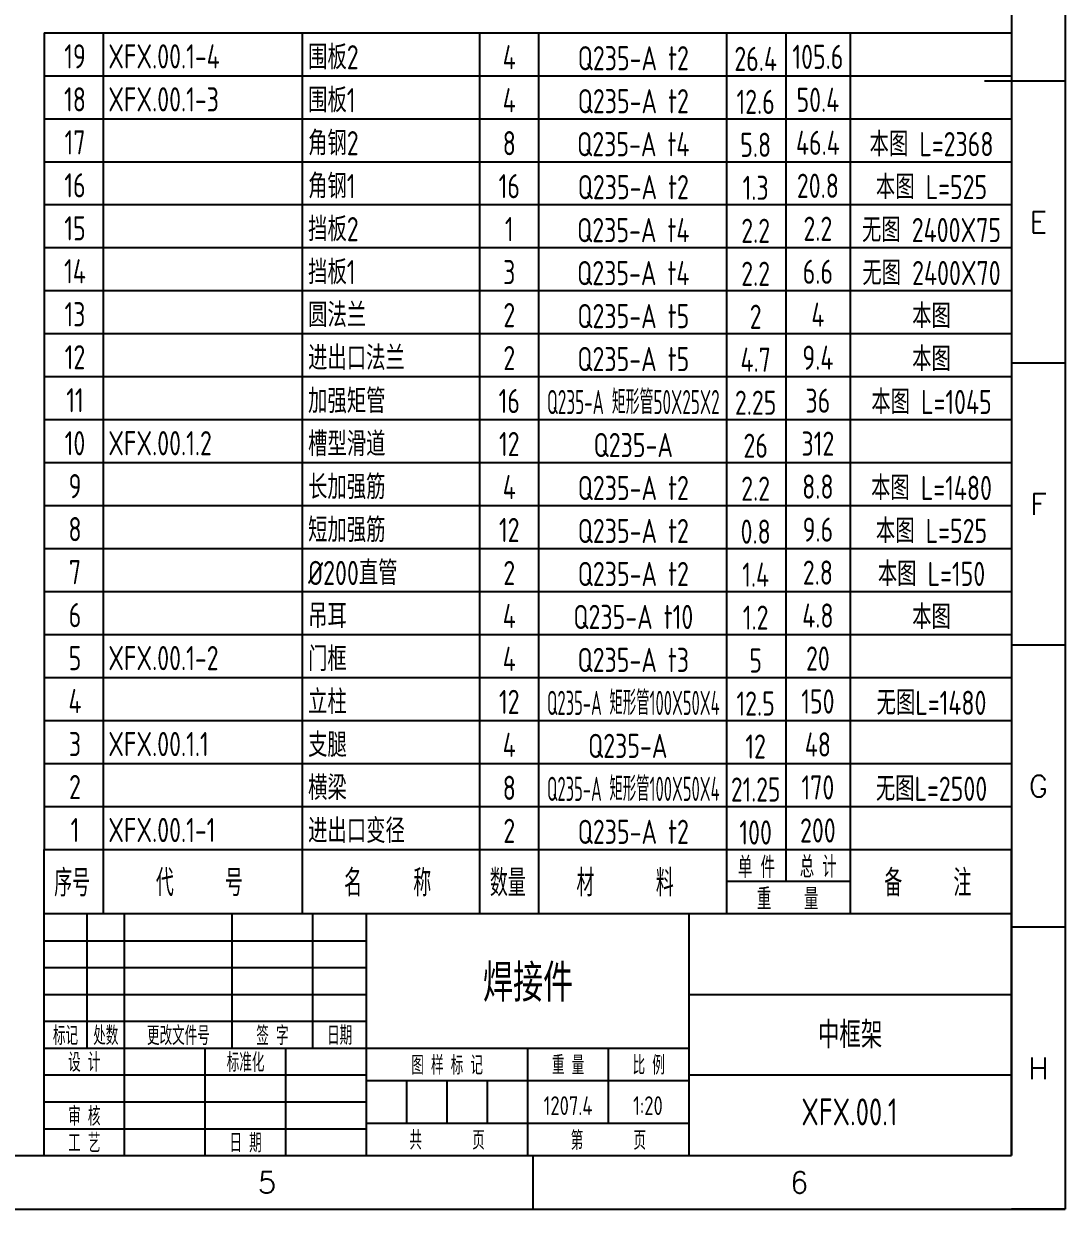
# Model space of a CAD drawing. Header units: inches. Extents: x -500 to 11380, y -200 to 8200.
# Drawn here: x 7505 to 11380, y -200 to 4214 of the extents above; entities that cross this region are included whole.
import ezdxf
from ezdxf.enums import TextEntityAlignment as Align

# ---------------------------------------------------------------- set-up
doc = ezdxf.new("R2010")
doc.units = ezdxf.units.IN
doc.header["$LTSCALE"] = 200
for name, color, linetype in [('1轮廓实线层', 7, 'Continuous'), ('2细线层', 4, 'Continuous'), ('6文字层', 3, 'Continuous'), ('图框层', 7, 'Continuous')]:
    doc.layers.add(name, color=color, linetype=linetype)
doc.styles.add('PC_TEXTSTYLE', font='isocp.shx', dxfattribs={"width": 0.8, "bigfont": 'hzfs.shx'})
doc.styles.add('TH_GBDIM', font='romans.shx', dxfattribs={"width": 0.8, "bigfont": 'gbcbig.shx'})

# ---------------------------------------------------------------- blocks, each defined once
blk = doc.blocks.new('PC_TITLE_BLOCK')
at = {"layer": '1轮廓实线层'}
for p, q in [((0, 45), (-180, 45)), ((-180, 0), (-180, 45)), ((-172, 20), (-172, 45)), ((-165, 20), (-165, 45)), ((-145, 20), (-145, 45)), ((-130, 20), (-130, 45)), ((-120, 0), (-120, 45)), ((-60, 30), (0, 30)), ((-180, 20), (-60, 20)), ((-165, 0), (-165, 20)), ((-150, 0), (-150, 20)), ((-135, 0), (-135, 20)), ((-60, 15), (0, 15)), ((-180, 0), (0, 0))]:
    blk.add_line(p, q, dxfattribs=at)
at = {"layer": '1轮廓实线层', "color": 7}
for p, q in [((-60, 0), (-60, 45)), ((-180, 25), (-120, 25))]:
    blk.add_line(p, q, dxfattribs=at)
at = {"layer": '2细线层'}
for p, q in [((-180, 40), (-120, 40)), ((-180, 35), (-120, 35)), ((-180, 30), (-120, 30)), ((-90, 0), (-90, 20)), ((-75, 6), (-75, 20)), ((-180, 15), (-120, 15)), ((-120, 14), (-60, 14)), ((-112.5, 6), (-112.5, 14)), ((-105, 6), (-105, 14)), ((-97.5, 6), (-97.5, 14)), ((-180, 10), (-120, 10)), ((-180, 5), (-120, 5)), ((-120, 6), (-60, 6))]:
    blk.add_line(p, q, dxfattribs=at)
at = {"layer": '图框层'}
blk.add_line((0, 0), (0, 45), dxfattribs=at)
at = {"layer": '6文字层', "style": 'PC_TEXTSTYLE', "width": 0.667}
for s, p in [('标记', (-176, 22.5)), ('处数', (-168.5, 22.5)), (' 更改文件号 ', (-155, 22.5)), (' 签 字 ', (-137.5, 22.5)), (' 日期 ', (-125, 22.5)), (' 设 计 ', (-172.5, 17.51)), (' 标准化 ', (-142.5, 17.51)), (' 图 样 标 记 ', (-105, 17)), (' 重 量 ', (-82.5, 17)), (' 比 例 ', (-67.5, 17)), (' 审 核 ', (-172.5, 7.5)), (' 工 艺 ', (-172.5, 2.5)), (' 日 期 ', (-142.5, 2.5)), ('共       页', (-105, 3)), ('第       页', (-75, 3))]:
    blk.add_text(s, height=3.5, dxfattribs=at).set_placement(p, align=Align.MIDDLE)
at = {"layer": '6文字层', "style": 'PC_TEXTSTYLE', "flags": 8}
for tag, height, width, p, p2 in [('企业名称', 5, 1.98445, (-54.29, 34.82), (-5.27, 34.82)), ('产品名称或材料标记', 7, 0.600652, (-113.46, 28.64), (-66.42, 28.64)), ('图样名称', 5, 2.004495, (-54.79, 19.98), (-5.27, 19.98)), ('标准化', 3.5, 1.023147, (-133.83, 15.37), (-120.75, 15.37)), ('重量', 3.5, 1.408247, (-88.46, 7.54), (-76.55, 7.54)), ('比例', 3.5, 1.385287, (-73.35, 7.54), (-61.93, 7.54)), ('图样代号', 5, 2.006536, (-54.79, 5.63), (-5.52, 5.63)), ('审核', 3.5, 1.579393, (-163.99, 5.37), (-150.63, 5.37)), ('共几页', 3.5, 0.557144, (-108.07, 0.63), (-101.05, 0.63)), ('工艺', 3.5, 1.621807, (-164.21, 0.37), (-150.89, 0.37)), ('日期', 3.5, 1.560088, (-133.83, 0.37), (-120.75, 0.37))]:
    blk.add_attdef(tag, text='', height=height, dxfattribs=dict(at, width=width)).set_placement(p, p2, align=Align.FIT)
at = {"layer": '6文字层', "style": 'PC_TEXTSTYLE', "width": 9.905045, "flags": 8}
blk.add_attdef('设计', text='', height=3.5, rotation=358.4644, dxfattribs=at).set_placement((-164.23, 15.37), (-150.37, 15), align=Align.FIT)
at = {"layer": '6文字层', "color": 3, "style": 'PC_TEXTSTYLE', "width": 0.56476, "flags": 8}
blk.add_attdef('第几页', text='', height=3.5, dxfattribs=at).set_placement((-78.29, 0.75), (-71.16, 0.75), align=Align.FIT)
at = {"layer": '6文字层', "ltscale": 10, "style": 'PC_TEXTSTYLE', "flags": 1}
blk.add_attdef('图纸张数', (-58.68, -0.49), '', height=2.5, dxfattribs=at)
blk = doc.blocks.new('PC_MXBTITLERECORD')
at = {"layer": '1轮廓实线层'}
for p, q in [((-180, 0), (-180, 12)), ((0, 0), (0, 12))]:
    blk.add_line(p, q, dxfattribs=at)
at = {"layer": '2细线层'}
for p, q in [((-169, 12), (-169, 0)), ((-132, 12), (-132, 0)), ((-99, 12), (-99, 0)), ((-88, 12), (-88, 0)), ((-53, 12), (-53, 0)), ((-42, 12), (-42, 6)), ((-30, 12), (-30, 0)), ((-30, 6), (-53, 6))]:
    blk.add_line(p, q, dxfattribs=at)
at = {"style": 'PC_TEXTSTYLE', "flags": 1}
blk.add_attdef('Fo oFShowMe', (-53, 6), '', height=0.00000005, dxfattribs=at)
at = {"layer": '6文字层', "style": 'PC_TEXTSTYLE', "width": 0.667}
for s, height, p in [('单 件', 4, (-47.45, 8.84)), ('总 计', 4, (-35.96, 8.94)), ('序号', 5, (-174.77, 6)), ('代     号', 5, (-151.09, 6)), ('名     称', 5, (-116.06, 6)), ('数量', 5, (-93.71, 6)), ('材      料', 5, (-71.89, 6)), ('备     注', 5, (-15.57, 6)), ('重    量', 4, (-41.65, 2.94))]:
    blk.add_text(s, height=height, dxfattribs=at).set_placement(p, align=Align.MIDDLE)
blk = doc.blocks.new('PC_MXB_BLOCK')
at = {"layer": '1轮廓实线层'}
for p, q in [((-180, 8), (-180, 0)), ((0, 8), (0, 0))]:
    blk.add_line(p, q, dxfattribs=at)
at = {"layer": '2细线层'}
for p, q in [((-180, 8), (0, 8)), ((-169, 8), (-169, 0)), ((-132, 8), (-132, 0)), ((-99, 8), (-99, 0)), ((-88, 8), (-88, 0)), ((-53, 8), (-53, 0)), ((-42, 8), (-42, 0)), ((-30, 8), (-30, 0)), ((-180, 0), (0, 0))]:
    blk.add_line(p, q, dxfattribs=at)
at = {"layer": '6文字层', "style": 'PC_TEXTSTYLE'}
for tag, width, p, p2 in [('序号', 0.769182, (-178.38, 1.35), (-170.09, 1.35)), ('代号', 3.14773, (-168.05, 1.35), (-134.11, 1.35)), ('名称', 2.802424, (-130.87, 1.2), (-100.28, 1.2)), ('数量', 0.817449, (-97.88, 1.2), (-89, 1.2)), ('材料', 2.943328, (-86.43, 1.01), (-54.3, 1.01)), ('单重', 0.854038, (-52.21, 0.89), (-43, 0.89)), ('总重', 0.958888, (-41.2, 1.27), (-30.86, 1.27)), ('备注', 2.494074, (-28.61, 1.02), (-1.16, 1.02))]:
    blk.add_attdef(tag, text='', height=4.5, dxfattribs=dict(at, width=width)).set_placement(p, p2, align=Align.FIT)

msp = doc.modelspace()

# ---------------------------------------------------------------- linework, layer by layer
at = {"layer": '1轮廓实线层'}
msp.add_line((11380, 4000), (11080, 4000), dxfattribs=at)
at = {"layer": '2细线层'}
for p, q in [((11380, 8200), (11380, -200)), ((11380, 4000), (11180, 4000)), ((11380, 2950), (11180, 2950)), ((11380, 1900), (11180, 1900)), ((11380, 850), (11180, 850)), ((9400, -200), (9400, 0)), ((-500, -200), (11380, -200)), ((11380, -200), (11180, -200))]:
    msp.add_line(p, q, dxfattribs=at)
at = {"layer": '图框层'}
for p in [(11180, 8000), (0, 0)]:
    msp.add_line(p, (11180, 0), dxfattribs=at)

# ---------------------------------------------------------------- block references
ref = msp.add_blockref('PC_MXB_BLOCK', (11180, 4020), dxfattribs=dict(at, xscale=20, yscale=20, zscale=20))
ref.add_attrib('材料', 'Q235-A t2', dxfattribs={"layer": '6文字层', "height": 90, "style": 'PC_TEXTSTYLE', "width": 0.8}).set_placement((9772.63, 4040.21), align=Align.CENTER)
ref.add_attrib('代号', 'XFX.00.1-4', (7819.06, 4046.98), dxfattribs={"layer": '6文字层', "height": 90, "style": 'PC_TEXTSTYLE', "width": 0.8})
ref.add_attrib('序号', '19', dxfattribs={"layer": '6文字层', "height": 90, "style": 'PC_TEXTSTYLE', "width": 0.8}).set_placement((7695.3, 4046.98), align=Align.CENTER)
ref.add_attrib('名称', '围板2', (8562.67, 4043.91), dxfattribs={"layer": '6文字层', "height": 90, "style": 'PC_TEXTSTYLE', "width": 0.8})
ref.add_attrib('数量', '4', dxfattribs={"layer": '6文字层', "height": 90, "style": 'PC_TEXTSTYLE', "width": 0.8}).set_placement((9311.2, 4043.91), align=Align.CENTER)
ref.add_attrib('单重', '26.4', dxfattribs={"layer": '6文字层', "height": 90, "style": 'PC_TEXTSTYLE', "width": 0.8}).set_placement((10227.93, 4037.74), align=Align.CENTER)
ref.add_attrib('总重', '105.6', dxfattribs={"layer": '6文字层', "height": 90, "style": 'PC_TEXTSTYLE', "width": 0.8}).set_placement((10459.49, 4045.31), align=Align.CENTER)
ref = msp.add_blockref('PC_MXB_BLOCK', (11180, 3860), dxfattribs=dict(at, xscale=20, yscale=20, zscale=20))
ref.add_attrib('材料', 'Q235-A t2', dxfattribs={"layer": '6文字层', "height": 90, "style": 'PC_TEXTSTYLE', "width": 0.8}).set_placement((9772.63, 3880.21), align=Align.CENTER)
ref.add_attrib('代号', 'XFX.00.1-3', (7819.06, 3886.98), dxfattribs={"layer": '6文字层', "height": 90, "style": 'PC_TEXTSTYLE', "width": 0.8})
ref.add_attrib('序号', '18', dxfattribs={"layer": '6文字层', "height": 90, "style": 'PC_TEXTSTYLE', "width": 0.8}).set_placement((7695.3, 3886.98), align=Align.CENTER)
ref.add_attrib('名称', '围板1', (8562.67, 3883.91), dxfattribs={"layer": '6文字层', "height": 90, "style": 'PC_TEXTSTYLE', "width": 0.8})
ref.add_attrib('数量', '4', dxfattribs={"layer": '6文字层', "height": 90, "style": 'PC_TEXTSTYLE', "width": 0.8}).set_placement((9311.2, 3883.91), align=Align.CENTER)
ref.add_attrib('单重', '12.6', dxfattribs={"layer": '6文字层', "height": 90, "style": 'PC_TEXTSTYLE', "width": 0.8}).set_placement((10227.93, 3877.74), align=Align.CENTER)
ref.add_attrib('总重', '50.4', dxfattribs={"layer": '6文字层', "height": 90, "style": 'PC_TEXTSTYLE', "width": 0.8}).set_placement((10459.49, 3885.31), align=Align.CENTER)
ref = msp.add_blockref('PC_MXB_BLOCK', (11180, 3700), dxfattribs=dict(at, xscale=20, yscale=20, zscale=20))
ref.add_attrib('材料', 'Q235-A t4', dxfattribs={"layer": '6文字层', "height": 90, "style": 'PC_TEXTSTYLE', "width": 0.8}).set_placement((9772.63, 3720.21), align=Align.CENTER)
ref.add_attrib('序号', '17', dxfattribs={"layer": '6文字层', "height": 90, "style": 'PC_TEXTSTYLE', "width": 0.8}).set_placement((7695.3, 3726.98), align=Align.CENTER)
ref.add_attrib('名称', '角钢2', (8562.67, 3723.91), dxfattribs={"layer": '6文字层', "height": 90, "style": 'PC_TEXTSTYLE', "width": 0.8})
ref.add_attrib('数量', '8', dxfattribs={"layer": '6文字层', "height": 90, "style": 'PC_TEXTSTYLE', "width": 0.8}).set_placement((9311.2, 3723.91), align=Align.CENTER)
ref.add_attrib('备注', '本图 L=2368', dxfattribs={"layer": '6文字层', "height": 90, "style": 'PC_TEXTSTYLE', "width": 0.8}).set_placement((10882.29, 3720.49), align=Align.CENTER)
ref.add_attrib('单重', '5.8', dxfattribs={"layer": '6文字层', "height": 90, "style": 'PC_TEXTSTYLE', "width": 0.8}).set_placement((10227.93, 3717.74), align=Align.CENTER)
ref.add_attrib('总重', '46.4', dxfattribs={"layer": '6文字层', "height": 90, "style": 'PC_TEXTSTYLE', "width": 0.8}).set_placement((10459.49, 3725.31), align=Align.CENTER)
ref = msp.add_blockref('PC_MXB_BLOCK', (11180, 3540), dxfattribs=dict(at, xscale=20, yscale=20, zscale=20))
ref.add_attrib('材料', 'Q235-A t2', dxfattribs={"layer": '6文字层', "height": 90, "style": 'PC_TEXTSTYLE', "width": 0.8}).set_placement((9772.63, 3560.21), align=Align.CENTER)
ref.add_attrib('序号', '16', dxfattribs={"layer": '6文字层', "height": 90, "style": 'PC_TEXTSTYLE', "width": 0.8}).set_placement((7695.3, 3566.98), align=Align.CENTER)
ref.add_attrib('名称', '角钢1', (8562.67, 3563.91), dxfattribs={"layer": '6文字层', "height": 90, "style": 'PC_TEXTSTYLE', "width": 0.8})
ref.add_attrib('数量', '16', dxfattribs={"layer": '6文字层', "height": 90, "style": 'PC_TEXTSTYLE', "width": 0.8}).set_placement((9311.2, 3563.91), align=Align.CENTER)
ref.add_attrib('备注', '本图 L=525', dxfattribs={"layer": '6文字层', "height": 90, "style": 'PC_TEXTSTYLE', "width": 0.8}).set_placement((10882.29, 3560.49), align=Align.CENTER)
ref.add_attrib('单重', '1.3', dxfattribs={"layer": '6文字层', "height": 90, "style": 'PC_TEXTSTYLE', "width": 0.8}).set_placement((10227.93, 3557.74), align=Align.CENTER)
ref.add_attrib('总重', '20.8', dxfattribs={"layer": '6文字层', "height": 90, "style": 'PC_TEXTSTYLE', "width": 0.8}).set_placement((10459.49, 3565.31), align=Align.CENTER)
ref = msp.add_blockref('PC_MXB_BLOCK', (11180, 3380), dxfattribs=dict(at, xscale=20, yscale=20, zscale=20))
ref.add_attrib('材料', 'Q235-A t4', dxfattribs={"layer": '6文字层', "height": 90, "style": 'PC_TEXTSTYLE', "width": 0.8}).set_placement((9772.63, 3400.21), align=Align.CENTER)
ref.add_attrib('序号', '15', dxfattribs={"layer": '6文字层', "height": 90, "style": 'PC_TEXTSTYLE', "width": 0.8}).set_placement((7695.3, 3406.98), align=Align.CENTER)
ref.add_attrib('名称', '挡板2', (8562.67, 3403.91), dxfattribs={"layer": '6文字层', "height": 90, "style": 'PC_TEXTSTYLE', "width": 0.8})
ref.add_attrib('数量', '1', dxfattribs={"layer": '6文字层', "height": 90, "style": 'PC_TEXTSTYLE', "width": 0.8}).set_placement((9311.2, 3403.91), align=Align.CENTER)
ref.add_attrib('备注', '无图 2400X75', dxfattribs={"layer": '6文字层', "height": 90, "style": 'PC_TEXTSTYLE', "width": 0.8}).set_placement((10882.29, 3400.49), align=Align.CENTER)
ref.add_attrib('单重', '2.2', dxfattribs={"layer": '6文字层', "height": 90, "style": 'PC_TEXTSTYLE', "width": 0.8}).set_placement((10227.93, 3397.74), align=Align.CENTER)
ref.add_attrib('总重', '2.2', dxfattribs={"layer": '6文字层', "height": 90, "style": 'PC_TEXTSTYLE', "width": 0.8}).set_placement((10459.49, 3405.31), align=Align.CENTER)
ref = msp.add_blockref('PC_MXB_BLOCK', (11180, 3220), dxfattribs=dict(at, xscale=20, yscale=20, zscale=20))
ref.add_attrib('材料', 'Q235-A t4', dxfattribs={"layer": '6文字层', "height": 90, "style": 'PC_TEXTSTYLE', "width": 0.8}).set_placement((9772.63, 3240.21), align=Align.CENTER)
ref.add_attrib('序号', '14', dxfattribs={"layer": '6文字层', "height": 90, "style": 'PC_TEXTSTYLE', "width": 0.8}).set_placement((7695.3, 3246.98), align=Align.CENTER)
ref.add_attrib('名称', '挡板1', (8562.67, 3243.91), dxfattribs={"layer": '6文字层', "height": 90, "style": 'PC_TEXTSTYLE', "width": 0.8})
ref.add_attrib('数量', '3', dxfattribs={"layer": '6文字层', "height": 90, "style": 'PC_TEXTSTYLE', "width": 0.8}).set_placement((9311.2, 3243.91), align=Align.CENTER)
ref.add_attrib('备注', '无图 2400X70', dxfattribs={"layer": '6文字层', "height": 90, "style": 'PC_TEXTSTYLE', "width": 0.8}).set_placement((10882.29, 3240.49), align=Align.CENTER)
ref.add_attrib('单重', '2.2', dxfattribs={"layer": '6文字层', "height": 90, "style": 'PC_TEXTSTYLE', "width": 0.8}).set_placement((10227.93, 3237.74), align=Align.CENTER)
ref.add_attrib('总重', '6.6', dxfattribs={"layer": '6文字层', "height": 90, "style": 'PC_TEXTSTYLE', "width": 0.8}).set_placement((10459.49, 3245.31), align=Align.CENTER)
ref = msp.add_blockref('PC_MXB_BLOCK', (11180, 3060), dxfattribs=dict(at, xscale=20, yscale=20, zscale=20))
ref.add_attrib('材料', 'Q235-A t5', dxfattribs={"layer": '6文字层', "height": 90, "style": 'PC_TEXTSTYLE', "width": 0.8}).set_placement((9772.63, 3080.21), align=Align.CENTER)
ref.add_attrib('序号', '13', dxfattribs={"layer": '6文字层', "height": 90, "style": 'PC_TEXTSTYLE', "width": 0.8}).set_placement((7695.3, 3086.98), align=Align.CENTER)
ref.add_attrib('名称', '圆法兰', (8562.67, 3083.91), dxfattribs={"layer": '6文字层', "height": 90, "style": 'PC_TEXTSTYLE', "width": 0.8})
ref.add_attrib('数量', '2', dxfattribs={"layer": '6文字层', "height": 90, "style": 'PC_TEXTSTYLE', "width": 0.8}).set_placement((9311.2, 3083.91), align=Align.CENTER)
ref.add_attrib('备注', '本图', dxfattribs={"layer": '6文字层', "height": 90, "style": 'PC_TEXTSTYLE', "width": 0.8}).set_placement((10882.29, 3080.49), align=Align.CENTER)
ref.add_attrib('单重', '2', dxfattribs={"layer": '6文字层', "height": 90, "style": 'PC_TEXTSTYLE', "width": 0.8}).set_placement((10227.93, 3077.74), align=Align.CENTER)
ref.add_attrib('总重', '4', dxfattribs={"layer": '6文字层', "height": 90, "style": 'PC_TEXTSTYLE', "width": 0.8}).set_placement((10459.49, 3085.31), align=Align.CENTER)
ref = msp.add_blockref('PC_MXB_BLOCK', (11180, 2900), dxfattribs=dict(at, xscale=20, yscale=20, zscale=20))
ref.add_attrib('材料', 'Q235-A t5', dxfattribs={"layer": '6文字层', "height": 90, "style": 'PC_TEXTSTYLE', "width": 0.8}).set_placement((9772.63, 2920.21), align=Align.CENTER)
ref.add_attrib('序号', '12', dxfattribs={"layer": '6文字层', "height": 90, "style": 'PC_TEXTSTYLE', "width": 0.8}).set_placement((7695.3, 2926.98), align=Align.CENTER)
ref.add_attrib('名称', '进出口法兰', (8562.67, 2923.91), dxfattribs={"layer": '6文字层', "height": 90, "style": 'PC_TEXTSTYLE', "width": 0.8})
ref.add_attrib('数量', '2', dxfattribs={"layer": '6文字层', "height": 90, "style": 'PC_TEXTSTYLE', "width": 0.8}).set_placement((9311.2, 2923.91), align=Align.CENTER)
ref.add_attrib('备注', '本图', dxfattribs={"layer": '6文字层', "height": 90, "style": 'PC_TEXTSTYLE', "width": 0.8}).set_placement((10882.29, 2920.49), align=Align.CENTER)
ref.add_attrib('单重', '4.7', dxfattribs={"layer": '6文字层', "height": 90, "style": 'PC_TEXTSTYLE', "width": 0.8}).set_placement((10227.93, 2917.74), align=Align.CENTER)
ref.add_attrib('总重', '9.4', dxfattribs={"layer": '6文字层', "height": 90, "style": 'PC_TEXTSTYLE', "width": 0.8}).set_placement((10459.49, 2925.31), align=Align.CENTER)
ref = msp.add_blockref('PC_MXB_BLOCK', (11180, 2740), dxfattribs=dict(at, xscale=20, yscale=20, zscale=20))
ref.add_attrib('材料', 'Q235-A 矩形管50X25X2', dxfattribs={"layer": '6文字层', "height": 90, "style": 'PC_TEXTSTYLE', "width": 0.529525}).set_placement((9451.34, 2760.21), (10093.92, 2760.21), align=Align.FIT)
ref.add_attrib('序号', '11', dxfattribs={"layer": '6文字层', "height": 90, "style": 'PC_TEXTSTYLE', "width": 0.8}).set_placement((7695.3, 2766.98), align=Align.CENTER)
ref.add_attrib('名称', '加强矩管', (8562.67, 2763.91), dxfattribs={"layer": '6文字层', "height": 90, "style": 'PC_TEXTSTYLE', "width": 0.8})
ref.add_attrib('数量', '16', dxfattribs={"layer": '6文字层', "height": 90, "style": 'PC_TEXTSTYLE', "width": 0.8}).set_placement((9311.2, 2763.91), align=Align.CENTER)
ref.add_attrib('备注', '本图 L=1045', dxfattribs={"layer": '6文字层', "height": 90, "style": 'PC_TEXTSTYLE', "width": 0.8}).set_placement((10882.29, 2760.49), align=Align.CENTER)
ref.add_attrib('单重', '2.25', dxfattribs={"layer": '6文字层', "height": 90, "style": 'PC_TEXTSTYLE', "width": 0.8}).set_placement((10227.93, 2757.74), align=Align.CENTER)
ref.add_attrib('总重', '36', dxfattribs={"layer": '6文字层', "height": 90, "style": 'PC_TEXTSTYLE', "width": 0.8}).set_placement((10459.49, 2765.31), align=Align.CENTER)
ref = msp.add_blockref('PC_MXB_BLOCK', (11180, 2580), dxfattribs=dict(at, xscale=20, yscale=20, zscale=20))
ref.add_attrib('材料', 'Q235-A', dxfattribs={"layer": '6文字层', "height": 90, "style": 'PC_TEXTSTYLE', "width": 0.8}).set_placement((9772.63, 2600.21), align=Align.CENTER)
ref.add_attrib('代号', 'XFX.00.1.2', (7819.06, 2606.98), dxfattribs={"layer": '6文字层', "height": 90, "style": 'PC_TEXTSTYLE', "width": 0.8})
ref.add_attrib('序号', '10', dxfattribs={"layer": '6文字层', "height": 90, "style": 'PC_TEXTSTYLE', "width": 0.8}).set_placement((7695.3, 2606.98), align=Align.CENTER)
ref.add_attrib('名称', '槽型滑道', (8562.67, 2603.91), dxfattribs={"layer": '6文字层', "height": 90, "style": 'PC_TEXTSTYLE', "width": 0.8})
ref.add_attrib('数量', '12', dxfattribs={"layer": '6文字层', "height": 90, "style": 'PC_TEXTSTYLE', "width": 0.8}).set_placement((9311.2, 2603.91), align=Align.CENTER)
ref.add_attrib('单重', '26', dxfattribs={"layer": '6文字层', "height": 90, "style": 'PC_TEXTSTYLE', "width": 0.8}).set_placement((10227.93, 2597.74), align=Align.CENTER)
ref.add_attrib('总重', '312', dxfattribs={"layer": '6文字层', "height": 90, "style": 'PC_TEXTSTYLE', "width": 0.8}).set_placement((10459.49, 2605.31), align=Align.CENTER)
ref = msp.add_blockref('PC_MXB_BLOCK', (11180, 2420), dxfattribs=dict(at, xscale=20, yscale=20, zscale=20))
ref.add_attrib('材料', 'Q235-A t2', dxfattribs={"layer": '6文字层', "height": 90, "style": 'PC_TEXTSTYLE', "width": 0.8}).set_placement((9772.63, 2440.21), align=Align.CENTER)
ref.add_attrib('序号', '9', dxfattribs={"layer": '6文字层', "height": 90, "style": 'PC_TEXTSTYLE', "width": 0.8}).set_placement((7695.3, 2446.98), align=Align.CENTER)
ref.add_attrib('名称', '长加强筋', (8562.67, 2443.91), dxfattribs={"layer": '6文字层', "height": 90, "style": 'PC_TEXTSTYLE', "width": 0.8})
ref.add_attrib('数量', '4', dxfattribs={"layer": '6文字层', "height": 90, "style": 'PC_TEXTSTYLE', "width": 0.8}).set_placement((9311.2, 2443.91), align=Align.CENTER)
ref.add_attrib('备注', '本图 L=1480', dxfattribs={"layer": '6文字层', "height": 90, "style": 'PC_TEXTSTYLE', "width": 0.8}).set_placement((10882.29, 2440.49), align=Align.CENTER)
ref.add_attrib('单重', '2.2', dxfattribs={"layer": '6文字层', "height": 90, "style": 'PC_TEXTSTYLE', "width": 0.8}).set_placement((10227.93, 2437.74), align=Align.CENTER)
ref.add_attrib('总重', '8.8', dxfattribs={"layer": '6文字层', "height": 90, "style": 'PC_TEXTSTYLE', "width": 0.8}).set_placement((10459.49, 2445.31), align=Align.CENTER)
ref = msp.add_blockref('PC_MXB_BLOCK', (11180, 2260), dxfattribs=dict(at, xscale=20, yscale=20, zscale=20))
ref.add_attrib('材料', 'Q235-A t2', dxfattribs={"layer": '6文字层', "height": 90, "style": 'PC_TEXTSTYLE', "width": 0.8}).set_placement((9772.63, 2280.21), align=Align.CENTER)
ref.add_attrib('序号', '8', dxfattribs={"layer": '6文字层', "height": 90, "style": 'PC_TEXTSTYLE', "width": 0.8}).set_placement((7695.3, 2286.98), align=Align.CENTER)
ref.add_attrib('名称', '短加强筋', (8562.67, 2283.91), dxfattribs={"layer": '6文字层', "height": 90, "style": 'PC_TEXTSTYLE', "width": 0.8})
ref.add_attrib('数量', '12', dxfattribs={"layer": '6文字层', "height": 90, "style": 'PC_TEXTSTYLE', "width": 0.8}).set_placement((9311.2, 2283.91), align=Align.CENTER)
ref.add_attrib('备注', '本图 L=525', dxfattribs={"layer": '6文字层', "height": 90, "style": 'PC_TEXTSTYLE', "width": 0.8}).set_placement((10882.29, 2280.49), align=Align.CENTER)
ref.add_attrib('单重', '0.8', dxfattribs={"layer": '6文字层', "height": 90, "style": 'PC_TEXTSTYLE', "width": 0.8}).set_placement((10227.93, 2277.74), align=Align.CENTER)
ref.add_attrib('总重', '9.6', dxfattribs={"layer": '6文字层', "height": 90, "style": 'PC_TEXTSTYLE', "width": 0.8}).set_placement((10459.49, 2285.31), align=Align.CENTER)
ref = msp.add_blockref('PC_MXB_BLOCK', (11180, 2100), dxfattribs=dict(at, xscale=20, yscale=20, zscale=20))
ref.add_attrib('材料', 'Q235-A t2', dxfattribs={"layer": '6文字层', "height": 90, "style": 'PC_TEXTSTYLE', "width": 0.8}).set_placement((9772.63, 2120.21), align=Align.CENTER)
ref.add_attrib('序号', '7', dxfattribs={"layer": '6文字层', "height": 90, "style": 'PC_TEXTSTYLE', "width": 0.8}).set_placement((7695.3, 2126.98), align=Align.CENTER)
ref.add_attrib('名称', '%%C200直管', (8562.67, 2123.91), dxfattribs={"layer": '6文字层', "height": 90, "style": 'PC_TEXTSTYLE', "width": 0.8})
ref.add_attrib('数量', '2', dxfattribs={"layer": '6文字层', "height": 90, "style": 'PC_TEXTSTYLE', "width": 0.8}).set_placement((9311.2, 2123.91), align=Align.CENTER)
ref.add_attrib('备注', '本图 L=150', dxfattribs={"layer": '6文字层', "height": 90, "style": 'PC_TEXTSTYLE', "width": 0.8}).set_placement((10882.29, 2120.49), align=Align.CENTER)
ref.add_attrib('单重', '1.4', dxfattribs={"layer": '6文字层', "height": 90, "style": 'PC_TEXTSTYLE', "width": 0.8}).set_placement((10227.93, 2117.74), align=Align.CENTER)
ref.add_attrib('总重', '2.8', dxfattribs={"layer": '6文字层', "height": 90, "style": 'PC_TEXTSTYLE', "width": 0.8}).set_placement((10459.49, 2125.31), align=Align.CENTER)
ref = msp.add_blockref('PC_MXB_BLOCK', (11180, 1940), dxfattribs=dict(at, xscale=20, yscale=20, zscale=20))
ref.add_attrib('材料', 'Q235-A t10', dxfattribs={"layer": '6文字层', "height": 90, "style": 'PC_TEXTSTYLE', "width": 0.8}).set_placement((9772.63, 1960.21), align=Align.CENTER)
ref.add_attrib('序号', '6', dxfattribs={"layer": '6文字层', "height": 90, "style": 'PC_TEXTSTYLE', "width": 0.8}).set_placement((7695.3, 1966.98), align=Align.CENTER)
ref.add_attrib('名称', '吊耳', (8562.67, 1963.91), dxfattribs={"layer": '6文字层', "height": 90, "style": 'PC_TEXTSTYLE', "width": 0.8})
ref.add_attrib('数量', '4', dxfattribs={"layer": '6文字层', "height": 90, "style": 'PC_TEXTSTYLE', "width": 0.8}).set_placement((9311.2, 1963.91), align=Align.CENTER)
ref.add_attrib('备注', '本图', dxfattribs={"layer": '6文字层', "height": 90, "style": 'PC_TEXTSTYLE', "width": 0.8}).set_placement((10882.29, 1960.49), align=Align.CENTER)
ref.add_attrib('单重', '1.2', dxfattribs={"layer": '6文字层', "height": 90, "style": 'PC_TEXTSTYLE', "width": 0.8}).set_placement((10227.93, 1957.74), align=Align.CENTER)
ref.add_attrib('总重', '4.8', dxfattribs={"layer": '6文字层', "height": 90, "style": 'PC_TEXTSTYLE', "width": 0.8}).set_placement((10459.49, 1965.31), align=Align.CENTER)
ref = msp.add_blockref('PC_MXB_BLOCK', (11180, 1780), dxfattribs=dict(at, xscale=20, yscale=20, zscale=20))
ref.add_attrib('材料', 'Q235-A t3', dxfattribs={"layer": '6文字层', "height": 90, "style": 'PC_TEXTSTYLE', "width": 0.8}).set_placement((9772.63, 1800.21), align=Align.CENTER)
ref.add_attrib('代号', 'XFX.00.1-2', (7819.06, 1806.98), dxfattribs={"layer": '6文字层', "height": 90, "style": 'PC_TEXTSTYLE', "width": 0.8})
ref.add_attrib('序号', '5', dxfattribs={"layer": '6文字层', "height": 90, "style": 'PC_TEXTSTYLE', "width": 0.8}).set_placement((7695.3, 1806.98), align=Align.CENTER)
ref.add_attrib('名称', '门框', (8562.67, 1803.91), dxfattribs={"layer": '6文字层', "height": 90, "style": 'PC_TEXTSTYLE', "width": 0.8})
ref.add_attrib('数量', '4', dxfattribs={"layer": '6文字层', "height": 90, "style": 'PC_TEXTSTYLE', "width": 0.8}).set_placement((9311.2, 1803.91), align=Align.CENTER)
ref.add_attrib('单重', '5', dxfattribs={"layer": '6文字层', "height": 90, "style": 'PC_TEXTSTYLE', "width": 0.8}).set_placement((10227.93, 1797.74), align=Align.CENTER)
ref.add_attrib('总重', '20', dxfattribs={"layer": '6文字层', "height": 90, "style": 'PC_TEXTSTYLE', "width": 0.8}).set_placement((10459.49, 1805.31), align=Align.CENTER)
ref = msp.add_blockref('PC_MXB_BLOCK', (11180, 1620), dxfattribs=dict(at, xscale=20, yscale=20, zscale=20))
ref.add_attrib('材料', 'Q235-A 矩形管100X50X4', dxfattribs={"layer": '6文字层', "height": 90, "style": 'PC_TEXTSTYLE', "width": 0.506965}).set_placement((9451.34, 1640.21), (10093.92, 1640.21), align=Align.FIT)
ref.add_attrib('序号', '4', dxfattribs={"layer": '6文字层', "height": 90, "style": 'PC_TEXTSTYLE', "width": 0.8}).set_placement((7695.3, 1646.98), align=Align.CENTER)
ref.add_attrib('名称', '立柱', (8562.67, 1643.91), dxfattribs={"layer": '6文字层', "height": 90, "style": 'PC_TEXTSTYLE', "width": 0.8})
ref.add_attrib('数量', '12', dxfattribs={"layer": '6文字层', "height": 90, "style": 'PC_TEXTSTYLE', "width": 0.8}).set_placement((9311.2, 1643.91), align=Align.CENTER)
ref.add_attrib('备注', '无图L=1480', dxfattribs={"layer": '6文字层', "height": 90, "style": 'PC_TEXTSTYLE', "width": 0.8}).set_placement((10882.29, 1640.49), align=Align.CENTER)
ref.add_attrib('单重', '12.5', dxfattribs={"layer": '6文字层', "height": 90, "style": 'PC_TEXTSTYLE', "width": 0.8}).set_placement((10227.93, 1637.74), align=Align.CENTER)
ref.add_attrib('总重', '150', dxfattribs={"layer": '6文字层', "height": 90, "style": 'PC_TEXTSTYLE', "width": 0.8}).set_placement((10459.49, 1645.31), align=Align.CENTER)
ref = msp.add_blockref('PC_MXB_BLOCK', (11180, 1460), dxfattribs=dict(at, xscale=20, yscale=20, zscale=20))
ref.add_attrib('材料', 'Q235-A ', dxfattribs={"layer": '6文字层', "height": 90, "style": 'PC_TEXTSTYLE', "width": 0.8}).set_placement((9772.63, 1480.21), align=Align.CENTER)
ref.add_attrib('代号', 'XFX.00.1.1', (7819.06, 1486.98), dxfattribs={"layer": '6文字层', "height": 90, "style": 'PC_TEXTSTYLE', "width": 0.8})
ref.add_attrib('序号', '3', dxfattribs={"layer": '6文字层', "height": 90, "style": 'PC_TEXTSTYLE', "width": 0.8}).set_placement((7695.3, 1486.98), align=Align.CENTER)
ref.add_attrib('名称', '支腿', (8562.67, 1483.91), dxfattribs={"layer": '6文字层', "height": 90, "style": 'PC_TEXTSTYLE', "width": 0.8})
ref.add_attrib('数量', '4', dxfattribs={"layer": '6文字层', "height": 90, "style": 'PC_TEXTSTYLE', "width": 0.8}).set_placement((9311.2, 1483.91), align=Align.CENTER)
ref.add_attrib('单重', '12', dxfattribs={"layer": '6文字层', "height": 90, "style": 'PC_TEXTSTYLE', "width": 0.8}).set_placement((10227.93, 1477.74), align=Align.CENTER)
ref.add_attrib('总重', '48', dxfattribs={"layer": '6文字层', "height": 90, "style": 'PC_TEXTSTYLE', "width": 0.8}).set_placement((10459.49, 1485.31), align=Align.CENTER)
ref = msp.add_blockref('PC_MXB_BLOCK', (11180, 1300), dxfattribs=dict(at, xscale=20, yscale=20, zscale=20))
ref.add_attrib('材料', 'Q235-A 矩形管100X50X4', dxfattribs={"layer": '6文字层', "height": 90, "style": 'PC_TEXTSTYLE', "width": 0.506965}).set_placement((9451.34, 1320.21), (10093.92, 1320.21), align=Align.FIT)
ref.add_attrib('序号', '2', dxfattribs={"layer": '6文字层', "height": 90, "style": 'PC_TEXTSTYLE', "width": 0.8}).set_placement((7695.3, 1326.98), align=Align.CENTER)
ref.add_attrib('名称', '横梁', (8562.67, 1323.91), dxfattribs={"layer": '6文字层', "height": 90, "style": 'PC_TEXTSTYLE', "width": 0.8})
ref.add_attrib('数量', '8', dxfattribs={"layer": '6文字层', "height": 90, "style": 'PC_TEXTSTYLE', "width": 0.8}).set_placement((9311.2, 1323.91), align=Align.CENTER)
ref.add_attrib('备注', '无图L=2500', dxfattribs={"layer": '6文字层', "height": 90, "style": 'PC_TEXTSTYLE', "width": 0.8}).set_placement((10882.29, 1320.49), align=Align.CENTER)
ref.add_attrib('单重', '21.25', dxfattribs={"layer": '6文字层', "height": 90, "style": 'PC_TEXTSTYLE', "width": 0.744113}).set_placement((10135.85, 1317.74), (10320.02, 1317.74), align=Align.FIT)
ref.add_attrib('总重', '170', dxfattribs={"layer": '6文字层', "height": 90, "style": 'PC_TEXTSTYLE', "width": 0.8}).set_placement((10459.49, 1325.31), align=Align.CENTER)
ref = msp.add_blockref('PC_MXB_BLOCK', (11180, 1140), dxfattribs=dict(at, xscale=20, yscale=20, zscale=20))
ref.add_attrib('材料', 'Q235-A t2', dxfattribs={"layer": '6文字层', "height": 90, "style": 'PC_TEXTSTYLE', "width": 0.8}).set_placement((9772.63, 1160.21), align=Align.CENTER)
ref.add_attrib('代号', 'XFX.00.1-1', (7819.06, 1166.98), dxfattribs={"layer": '6文字层', "height": 90, "style": 'PC_TEXTSTYLE', "width": 0.8})
ref.add_attrib('序号', '1', dxfattribs={"layer": '6文字层', "height": 90, "style": 'PC_TEXTSTYLE', "width": 0.8}).set_placement((7695.3, 1166.98), align=Align.CENTER)
ref.add_attrib('名称', '进出口变径', (8562.67, 1163.91), dxfattribs={"layer": '6文字层', "height": 90, "style": 'PC_TEXTSTYLE', "width": 0.8})
ref.add_attrib('数量', '2', dxfattribs={"layer": '6文字层', "height": 90, "style": 'PC_TEXTSTYLE', "width": 0.8}).set_placement((9311.2, 1163.91), align=Align.CENTER)
ref.add_attrib('单重', '100', dxfattribs={"layer": '6文字层', "height": 90, "style": 'PC_TEXTSTYLE', "width": 0.8}).set_placement((10227.93, 1157.74), align=Align.CENTER)
ref.add_attrib('总重', '200', dxfattribs={"layer": '6文字层', "height": 90, "style": 'PC_TEXTSTYLE', "width": 0.8}).set_placement((10459.49, 1165.31), align=Align.CENTER)
at = {"layer": '图框层', "xscale": 20, "yscale": 20, "zscale": 20}
msp.add_blockref('PC_MXBTITLERECORD', (11180, 900), dxfattribs=at)
at = {"layer": '图框层'}
ref = msp.add_blockref('PC_TITLE_BLOCK', (11180, 0), dxfattribs=dict(at, xscale=20, yscale=20, zscale=20))
ref.add_attrib('重量', '1207.4', dxfattribs={"layer": '6文字层', "height": 70, "style": 'PC_TEXTSTYLE', "width": 0.8}).set_placement((9529.94, 150.85), align=Align.CENTER)
ref.add_attrib('产品名称或材料标记', '焊接件', dxfattribs={"layer": '6文字层', "height": 140, "style": 'PC_TEXTSTYLE', "width": 0.8}).set_placement((9381.16, 572.71), align=Align.CENTER)
ref.add_attrib('图样名称', '中框架', dxfattribs={"layer": '6文字层', "height": 100, "style": 'PC_TEXTSTYLE', "width": 0.8}).set_placement((10579.47, 399.55), align=Align.CENTER)
ref.add_attrib('图样代号', 'XFX.00.1', dxfattribs={"layer": '6文字层', "height": 100, "style": 'PC_TEXTSTYLE', "width": 0.8}).set_placement((10576.99, 112.61), align=Align.CENTER)
ref.add_attrib('比例', '1:20', dxfattribs={"layer": '6文字层', "height": 70, "style": 'PC_TEXTSTYLE', "width": 0.8}).set_placement((9827.17, 150.85), align=Align.CENTER)

# ---------------------------------------------------------------- texts
at = {"layer": '6文字层', "style": 'TH_GBDIM'}
for s, p in [('E', (11280, 3475)), ('F', (11280, 2425)), ('G', (11280, 1375)), ('H', (11280, 325)), ('5', (8410, -100)), ('6', (10390, -100))]:
    msp.add_text(s, height=80, dxfattribs=at).set_placement(p, align=Align.MIDDLE)

doc.saveas('drawing.dxf')
